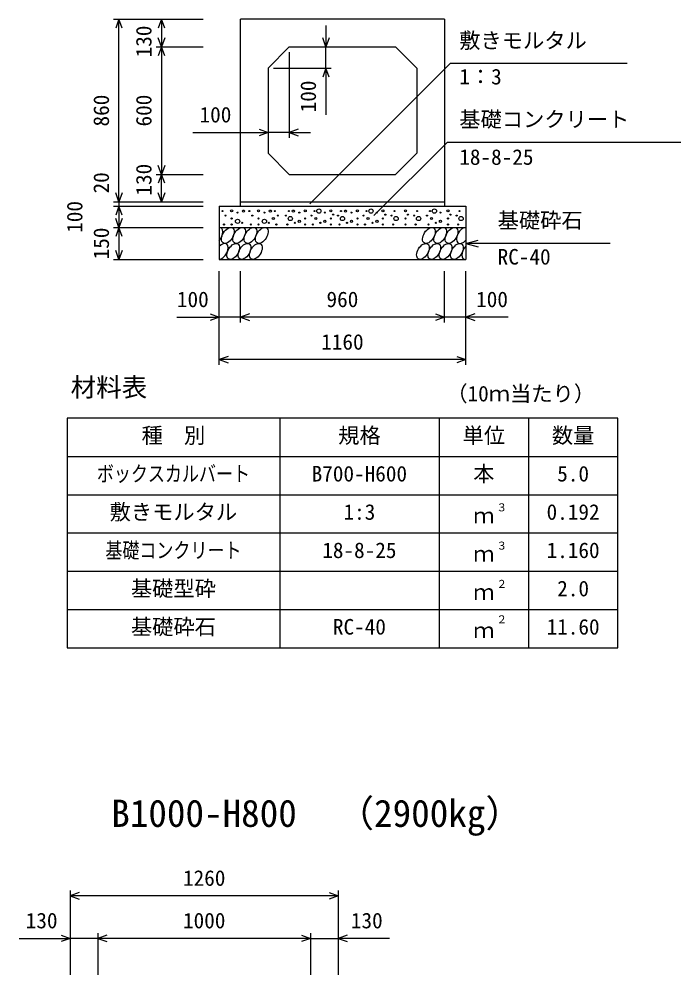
# Model space of a CAD drawing. Units: millimetres, scale not verified. Extents: x -25170 to 75630, y 0 to 35640.
# Drawn here: x 53119 to 56232, y 26947 to 31442 of the extents above; entities that cross this region are included whole.
import ezdxf
from ezdxf.enums import TextEntityAlignment as Align

# ---------------------------------------------------------------- set-up
doc = ezdxf.new("R2010")
doc.units = ezdxf.units.MM
doc.header["$LTSCALE"] = 60
for name, color, linetype, lineweight in [('DIM', 7, 'Continuous', 25), ('HATCH', 6, 'Continuous', 25), ('HYO', 3, 'Continuous', 25), ('HYO2', 4, 'Continuous', 25), ('OUTLINE', 3, 'Continuous', 25), ('TXT', 7, 'Continuous', 25)]:
    doc.layers.add(name, color=color, linetype=linetype, lineweight=lineweight)
doc.styles.add('ＭＳ ゴシック', font='')
doc.styles.get('ＭＳ ゴシック').set_extended_font_data('MS Gothic')

msp = doc.modelspace()

# ---------------------------------------------------------------- linework, layer by layer
at = {"layer": 'DIM'}
for p, q in [((53563.88, 31441.89), (53984.98, 31441.89)), ((53588.88, 31441.89), (53573.49, 31399.6)), ((53588.88, 30581.89), (53588.88, 31441.89)), ((53604.27, 31399.6), (53588.88, 31441.89)), ((53788.88, 31441.89), (53773.49, 31399.6)), ((53788.88, 31441.89), (53788.88, 31311.89)), ((53804.27, 31399.6), (53788.88, 31441.89)), ((54562.46, 31411.89), (54562.46, 31311.89)), ((53788.88, 31311.89), (53773.49, 31354.17)), ((53804.27, 31354.17), (53788.88, 31311.89)), ((54562.46, 31311.89), (54547.07, 31354.17)), ((54577.85, 31354.17), (54562.46, 31311.89)), ((53763.88, 31311.89), (53984.98, 31311.89)), ((53788.88, 31311.89), (53773.49, 31269.6)), ((53788.88, 31311.89), (53788.88, 30711.89)), ((53804.27, 31269.6), (53788.88, 31311.89)), ((54389.98, 31286.89), (54389.98, 30883.87)), ((54562.46, 31211.89), (54562.46, 31311.89)), ((54314.98, 31211.89), (54587.46, 31211.89)), ((54486.2, 30572.55), (55146.48, 31232.83)), ((54562.46, 31211.89), (54547.07, 31169.6)), ((54577.85, 31169.6), (54562.46, 31211.89)), ((54562.46, 31211.89), (54562.46, 30991.01)), ((55978.89, 31232.83), (55146.48, 31232.83)), ((53935.88, 30908.87), (54289.98, 30908.87)), ((54247.7, 30924.26), (54289.98, 30908.87)), ((54289.98, 30908.87), (54247.7, 30893.48)), ((54389.98, 30908.87), (54289.98, 30908.87)), ((54432.27, 30924.26), (54389.98, 30908.87)), ((54389.98, 30908.87), (54489.98, 30908.87)), ((54389.98, 30908.87), (54432.27, 30893.48)), ((54788.01, 30518.16), (55132.07, 30862.22)), ((56231.62, 30862.22), (55132.07, 30862.22)), ((53788.88, 30711.89), (53773.49, 30754.17)), ((53804.27, 30754.17), (53788.88, 30711.89)), ((53763.88, 30711.89), (53984.98, 30711.89)), ((53788.88, 30711.89), (53773.49, 30669.6)), ((53788.88, 30581.89), (53788.88, 30711.89)), ((53804.27, 30669.6), (53788.88, 30711.89)), ((53588.88, 30581.89), (53573.49, 30624.17)), ((53604.27, 30624.17), (53588.88, 30581.89)), ((53788.88, 30581.89), (53773.49, 30624.17)), ((53804.27, 30624.17), (53788.88, 30581.89)), ((53563.88, 30581.89), (53984.98, 30581.89)), ((53588.88, 30581.89), (53588.88, 30561.89)), ((53563.88, 30561.89), (53984.98, 30561.89)), ((53588.88, 30561.89), (53573.49, 30519.6)), ((53588.88, 30561.89), (53588.88, 30461.89)), ((53604.27, 30519.6), (53588.88, 30561.89)), ((53588.88, 30461.89), (53573.49, 30504.17)), ((53604.27, 30504.17), (53588.88, 30461.89)), ((53563.88, 30461.89), (53984.98, 30461.89)), ((53588.88, 30461.89), (53573.49, 30419.6)), ((53588.88, 30461.89), (53588.88, 30311.89)), ((53604.27, 30419.6), (53588.88, 30461.89)), ((55219.98, 30386.89), (55277.94, 30402.42)), ((55899.79, 30386.89), (55219.98, 30386.89)), ((55219.98, 30386.89), (55277.94, 30371.36)), ((53588.88, 30311.89), (53573.49, 30354.17)), ((53604.27, 30354.17), (53588.88, 30311.89)), ((53563.88, 30311.89), (53984.98, 30311.89)), ((54059.98, 29815.28), (54059.98, 30256.89)), ((54159.98, 30015.28), (54159.98, 30256.89)), ((55119.98, 30015.28), (55119.98, 30256.89)), ((55119.98, 30015.28), (55119.98, 30256.89)), ((55219.98, 29815.28), (55219.98, 30256.89)), ((53860.44, 30040.28), (54059.98, 30040.28)), ((54017.7, 30055.67), (54059.98, 30040.28)), ((54059.98, 30040.28), (54017.7, 30024.88)), ((54159.98, 30040.28), (54059.98, 30040.28)), ((54202.27, 30055.67), (54159.98, 30040.28)), ((55119.98, 30040.28), (54159.98, 30040.28)), ((54159.98, 30040.28), (54202.27, 30024.88)), ((55077.7, 30055.67), (55119.98, 30040.28)), ((55119.98, 30040.28), (55077.7, 30024.88)), ((55219.98, 30040.28), (55119.98, 30040.28)), ((55262.27, 30055.67), (55219.98, 30040.28)), ((55419.53, 30040.28), (55219.98, 30040.28)), ((55219.98, 30040.28), (55262.27, 30024.88)), ((54102.27, 29855.67), (54059.98, 29840.28)), ((55177.7, 29855.67), (55219.98, 29840.28)), ((55219.98, 29840.28), (54059.98, 29840.28)), ((54059.98, 29840.28), (54102.27, 29824.88)), ((55219.98, 29840.28), (55177.7, 29824.88)), ((53359.98, 27343.78), (53359.98, 26946.89)), ((53402.27, 27334.17), (53359.98, 27318.78)), ((54577.7, 27334.17), (54619.98, 27318.78)), ((54619.98, 27343.78), (54619.98, 26946.89)), ((54619.98, 27318.78), (53359.98, 27318.78)), ((53359.98, 27318.78), (53402.27, 27303.39)), ((54619.98, 27318.78), (54577.7, 27303.39)), ((53119.24, 27118.78), (53359.98, 27118.78)), ((53317.7, 27134.17), (53359.98, 27118.78)), ((53359.98, 27118.78), (53317.7, 27103.39)), ((53489.98, 27118.78), (53359.98, 27118.78)), ((53489.98, 27143.78), (53489.98, 26946.89)), ((53532.27, 27134.17), (53489.98, 27118.78)), ((54489.98, 27118.78), (53489.98, 27118.78)), ((53489.98, 27118.78), (53532.27, 27103.39)), ((54447.7, 27134.17), (54489.98, 27118.78)), ((54489.98, 27118.78), (54447.7, 27103.39)), ((54489.98, 27143.78), (54489.98, 26946.89)), ((54489.98, 27118.78), (54619.98, 27118.78)), ((54662.27, 27134.17), (54619.98, 27118.78)), ((54860.73, 27118.78), (54619.98, 27118.78)), ((54619.98, 27118.78), (54662.27, 27103.39))]:
    msp.add_line(p, q, dxfattribs=at)
at = {"layer": 'HATCH'}
for centre, radius in [((54075.95, 30539.07), 2.5), ((54118.84, 30539.94), 5), ((54146.88, 30532.06), 2.5), ((54174.92, 30539.07), 5), ((54202.05, 30539.07), 2.5), ((54244.95, 30539.94), 5), ((54272.99, 30532.06), 2.5), ((54301.02, 30539.07), 5), ((54322.05, 30539.07), 2.5), ((54387.91, 30539.07), 2.5), ((54408.94, 30539.07), 5), ((54436.98, 30532.06), 2.5), ((54465.01, 30539.94), 5), ((54507.91, 30539.07), 2.5), ((54528.94, 30539.07), 10), ((54556.98, 30532.06), 2.5), ((54585.01, 30539.94), 5), ((54596.35, 30522.37), 2.5), ((54633.13, 30539.07), 2.5), ((54654.16, 30539.07), 5), ((54682.2, 30532.06), 2.5), ((54710.24, 30539.94), 5), ((54753.13, 30539.07), 2.5), ((54774.16, 30539.07), 10), ((54802.2, 30532.06), 2.5), ((54830.24, 30539.94), 5), ((54841.58, 30522.37), 2.5), ((54885.06, 30539.07), 2.5), ((54936.34, 30539.94), 5), ((54947.68, 30522.37), 2.5), ((54991.16, 30539.07), 2.5), ((55051.56, 30539.07), 2.5), ((55072.59, 30539.07), 10), ((55100.63, 30532.06), 2.5), ((55136.17, 30539.94), 5), ((55147.51, 30522.37), 2.5), ((55190.98, 30539.07), 2.5), ((54082.96, 30476.04), 2.5), ((54089.97, 30518.05), 2.5), ((54118.84, 30504.05), 2.5), ((54118.84, 30476.04), 2.5), ((54146.88, 30490.92), 10), ((54167.91, 30483.91), 2.5), ((54209.06, 30476.04), 2.5), ((54216.07, 30518.05), 2.5), ((54244.95, 30504.05), 2.5), ((54244.95, 30476.04), 2.5), ((54272.99, 30490.92), 10), ((54294.01, 30483.91), 2.5), ((54315.04, 30504.05), 5), ((54329.06, 30476.04), 2.5), ((54336.07, 30518.05), 2.5), ((54373.89, 30518.05), 2.5), ((54380.9, 30476.04), 2.5), ((54394.92, 30504.05), 10), ((54415.95, 30483.91), 2.5), ((54436.98, 30490.92), 5), ((54465.01, 30504.05), 2.5), ((54465.01, 30476.04), 2.5), ((54493.89, 30518.05), 2.5), ((54500.9, 30476.04), 2.5), ((54514.92, 30504.05), 5), ((54535.95, 30483.91), 2.5), ((54556.98, 30490.92), 5), ((54585.01, 30504.05), 2.5), ((54585.01, 30476.04), 2.5), ((54619.11, 30518.05), 2.5), ((54626.12, 30476.04), 2.5), ((54640.14, 30504.05), 10), ((54661.17, 30483.91), 2.5), ((54682.2, 30490.92), 5), ((54710.24, 30504.05), 2.5), ((54710.24, 30476.04), 2.5), ((54739.11, 30518.05), 2.5), ((54746.12, 30476.04), 2.5), ((54760.14, 30504.05), 5), ((54781.17, 30483.91), 2.5), ((54802.2, 30490.92), 5), ((54830.24, 30504.05), 2.5), ((54830.24, 30476.04), 2.5), ((54871.04, 30518.05), 2.5), ((54878.05, 30476.04), 2.5), ((54892.07, 30504.05), 10), ((54936.34, 30504.05), 2.5), ((54936.34, 30476.04), 2.5), ((54977.14, 30518.05), 2.5), ((54984.15, 30476.04), 2.5), ((54998.17, 30504.05), 10), ((55037.54, 30518.05), 2.5), ((55044.55, 30476.04), 2.5), ((55058.57, 30504.05), 5), ((55079.6, 30483.91), 2.5), ((55100.63, 30490.92), 5), ((55136.17, 30504.05), 2.5), ((55136.17, 30476.04), 2.5), ((55176.97, 30518.05), 2.5), ((55183.98, 30476.04), 2.5), ((55198, 30504.05), 10)]:
    msp.add_circle(centre, radius, dxfattribs=at)
for centre, start_param, end_param in [((54047.62, 30424.37), 4.385593, 6.6745444), ((55206.12, 30424.37), 0.3357715, 4.4411806), ((54072.94, 30349.38), 3.5111464, 7.548991), ((55231.44, 30349.38), 1.2110787, 3.5658734)]:
    msp.add_ellipse(centre, major_axis=(21.81, 35.31), ratio=0.5792, start_param=start_param, end_param=end_param, dxfattribs=at)
for centre in [(54100.83, 30424.37), (54154.03, 30424.37), (54207.24, 30424.37), (54260.45, 30424.37), (55046.5, 30424.37), (55099.71, 30424.37), (55152.91, 30424.37), (54126.15, 30349.38), (54179.35, 30349.38), (54232.56, 30349.38), (55018.61, 30349.38), (55071.82, 30349.38), (55125.03, 30349.38), (55178.23, 30349.38)]:
    msp.add_ellipse(centre, major_axis=(21.81, 35.31), ratio=0.5792, dxfattribs=at)
at = {"layer": 'HYO'}
for p, q in [((55934.98, 29565.28), (53344.98, 29565.28)), ((53344.98, 29565.28), (53344.98, 28485.28)), ((54344.98, 29565.28), (54344.98, 28485.28)), ((55094.98, 29565.28), (55094.98, 28485.28)), ((55514.98, 29565.28), (55514.98, 28485.28)), ((55934.98, 28485.28), (55934.98, 29565.28)), ((53344.98, 29385.28), (55934.98, 29385.28)), ((53344.98, 28485.28), (55934.98, 28485.28))]:
    msp.add_line(p, q, dxfattribs=at)
at = {"layer": 'HYO2'}
for p, q in [((53344.98, 29205.28), (55934.98, 29205.28)), ((53344.98, 29025.28), (55934.98, 29025.28)), ((53344.98, 28845.28), (55934.98, 28845.28)), ((53344.98, 28665.28), (55934.98, 28665.28))]:
    msp.add_line(p, q, dxfattribs=at)
at = {"layer": 'OUTLINE'}
for p, q in [((55119.98, 31441.89), (54159.98, 31441.89)), ((54159.98, 30561.89), (54159.98, 31441.89)), ((55119.98, 31441.89), (55119.98, 30561.89)), ((54289.98, 31211.89), (54389.98, 31311.89)), ((54389.98, 31311.89), (54889.98, 31311.89)), ((54889.98, 31311.89), (54989.98, 31211.89)), ((54289.98, 31211.89), (54289.98, 30811.89)), ((54989.98, 31211.89), (54989.98, 30811.89)), ((54389.98, 30711.89), (54289.98, 30811.89)), ((54889.98, 30711.89), (54989.98, 30811.89)), ((54389.98, 30711.89), (54889.98, 30711.89)), ((54159.98, 30581.89), (55119.98, 30581.89)), ((54059.98, 30561.89), (54059.98, 30311.89)), ((54059.98, 30561.89), (55219.98, 30561.89)), ((55219.98, 30561.89), (55219.98, 30311.89)), ((54059.98, 30461.89), (55219.98, 30461.89)), ((54059.98, 30311.89), (55219.98, 30311.89))]:
    msp.add_line(p, q, dxfattribs=at)

# ---------------------------------------------------------------- texts
at = {"layer": 'DIM', "style": 'ＭＳ ゴシック'}
for s, p in [('130', (53763.88, 31261.89)), ('100', (54537.46, 31003.39)), ('860', (53563.88, 30936.89)), ('600', (53763.88, 30936.89)), ('130', (53763.88, 30611.89)), ('20', (53563.88, 30621.96)), ('100', (53438.88, 30436.89)), ('150', (53563.88, 30311.89))]:
    msp.add_text(s, height=73.31, rotation=90, dxfattribs=at).set_placement(p, align=Align.BOTTOM_LEFT)
for s, p in [('敷きモルタル', (55189.33, 31282.83)), ('1：3', (55189.33, 31112.72)), ('100', (53967.84, 30933.87)), ('基礎コンクリート', (55189.33, 30912.22)), ('18-8-25', (55189.33, 30734.59)), ('基礎砕石', (55369.72, 30436.89)), ('RC-40', (55369.72, 30265.51)), ('100', (53861.34, 30065.28)), ('960', (54564.98, 30065.28)), ('100', (55268.62, 30065.28)), ('1160', (54539.98, 29865.28)), ('1260', (53889.98, 27343.78)), ('130', (53150.34, 27143.78)), ('1000', (53889.98, 27143.78)), ('130', (54679.62, 27143.78))]:
    msp.add_text(s, height=73.31, dxfattribs=at).set_placement(p, align=Align.BOTTOM_LEFT)
at = {"layer": 'TXT', "style": 'ＭＳ ゴシック'}
for s, height, p in [('材料表', 87.98, (53361.65, 29640.28)), ('（10ｍ当たり）', 73.31, (55128.31, 29621.94)), ('種\u3000別', 73.31, (53694.98, 29425.28)), ('規格', 73.31, (54619.98, 29425.28)), ('単位', 73.31, (55204.98, 29425.28)), ('数量', 73.31, (55624.98, 29425.28)), ('B700-H600', 73.31, (54494.98, 29245.28)), ('本', 73.31, (55254.98, 29245.28)), ('5.0', 73.31, (55649.98, 29245.28)), ('敷きモルタル', 73.31, (53544.98, 29065.28)), ('1:3', 73.31, (54644.98, 29065.28)), ('３', 36.66, (55364.22, 29115.89)), ('0.192', 73.31, (55599.98, 29065.28)), ('ｍ', 73.31, (55254.98, 29048.61)), ('18-8-25', 73.31, (54544.98, 28885.28)), ('３', 36.66, (55364.22, 28935.89)), ('1.160', 73.31, (55599.98, 28885.28)), ('ｍ', 73.31, (55254.98, 28868.61)), ('基礎型砕', 73.31, (53644.98, 28705.28)), ('２', 36.66, (55364.22, 28755.89)), ('2.0', 73.31, (55649.98, 28705.28)), ('ｍ', 73.31, (55254.98, 28688.61)), ('２', 36.66, (55364.22, 28589.22)), ('基礎砕石', 73.31, (53644.98, 28525.28)), ('RC-40', 73.31, (54594.98, 28525.28)), ('11.60', 73.31, (55599.98, 28525.28)), ('ｍ', 73.31, (55254.98, 28508.61)), ('（2900kg）', 128.3, (54613.57, 27604.39)), ('B1000-H800', 128.3, (53552.48, 27604.39))]:
    msp.add_text(s, height=height, dxfattribs=at).set_placement(p, align=Align.BOTTOM_LEFT)
at = {"layer": 'TXT', "style": 'ＭＳ ゴシック', "width": 0.8}
for s, p in [('ボックスカルバート', (53484.98, 29245.28)), ('基礎コンクリート', (53524.98, 28885.28))]:
    msp.add_text(s, height=73.31, dxfattribs=at).set_placement(p, align=Align.BOTTOM_LEFT)

doc.saveas('drawing.dxf')
